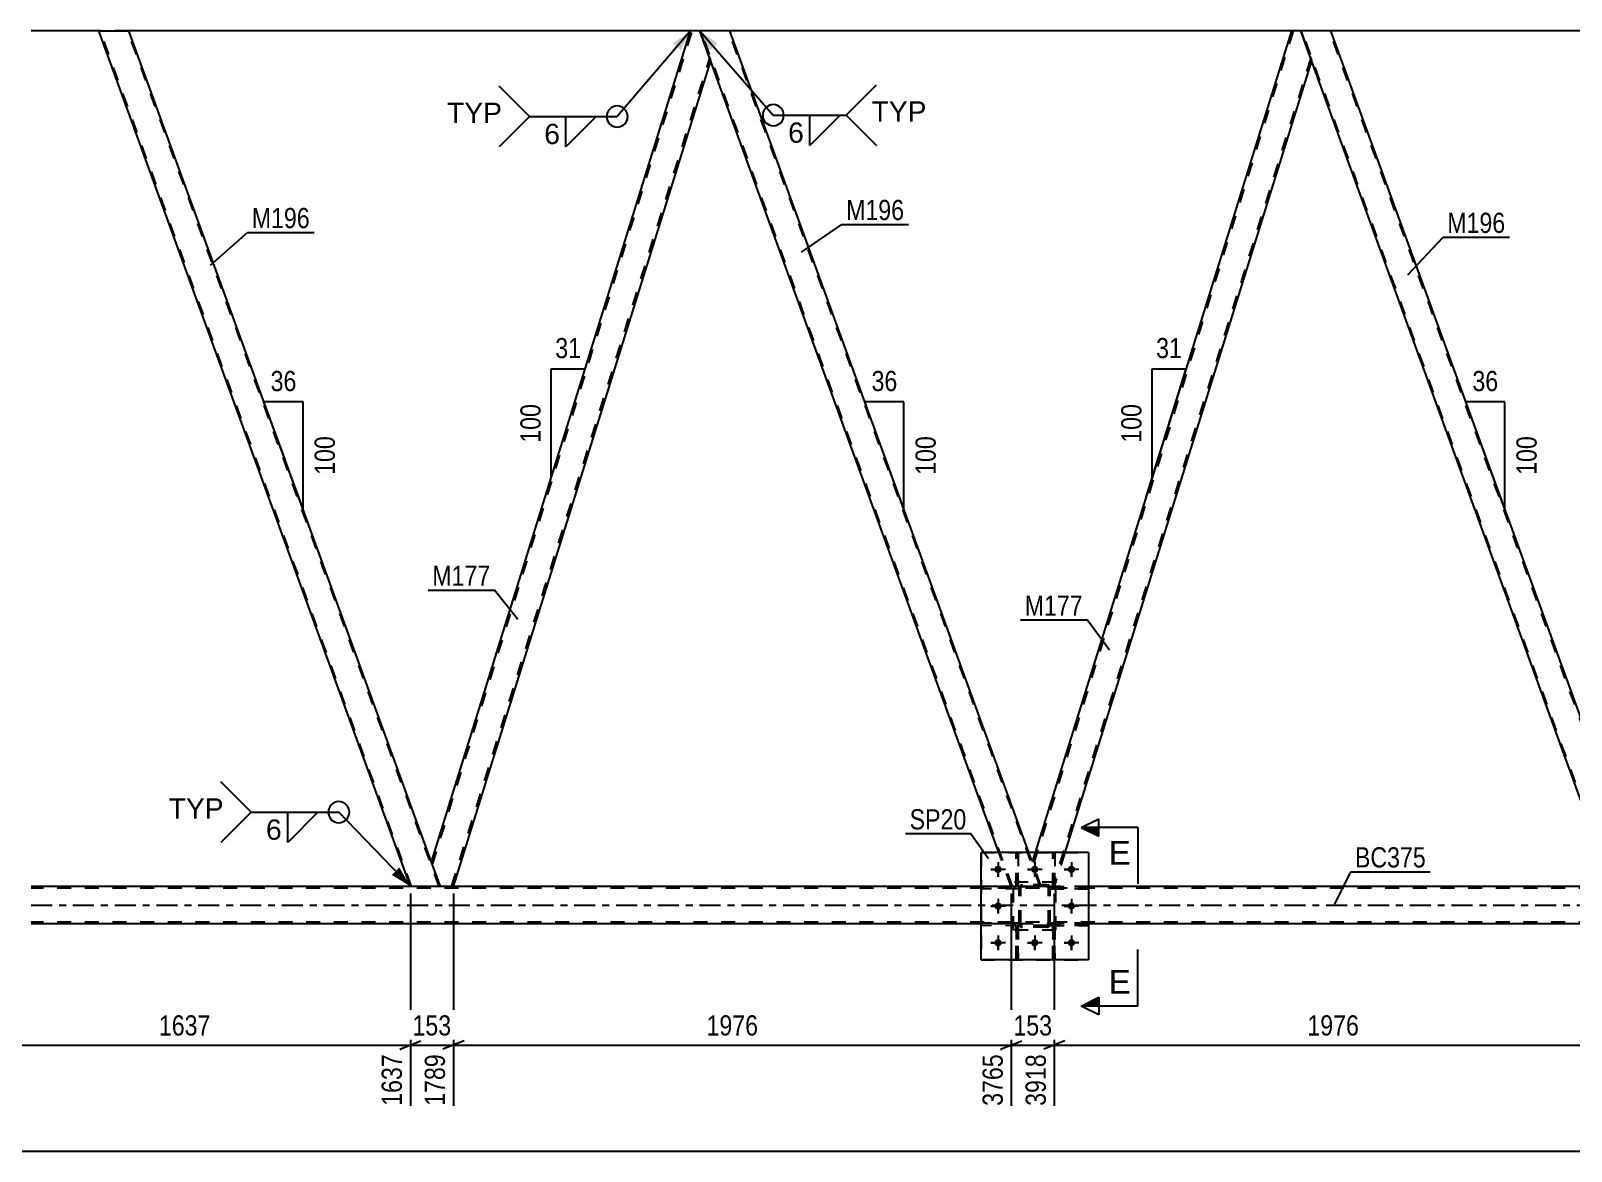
# Model space of a CAD drawing. Header units: millimetres. Extents: x 0 to 841, y 0 to 594.
# Drawn here: x 111.5 to 329.8, y 283.1 to 441.8 of the extents above; entities that cross this region are included whole.
import ezdxf

# ---------------------------------------------------------------- set-up
doc = ezdxf.new("R2010")
doc.units = ezdxf.units.MM
doc.linetypes.add('DXK_LINE_DOT2', pattern=[3.9198, 1.9599, -1.9599])
doc.linetypes.add('DXK_LINE_DOT3', pattern=[5.9187, 2.979, -0.9799, 0.9799, -0.9799])
doc.styles.add('Arial', font='ARIAL.TTF', dxfattribs={"height": 0.2})
doc.styles.add('Arial Narrow', font='ARIALN.TTF', dxfattribs={"height": 0.2})

# ---------------------------------------------------------------- blocks, each defined once
blk = doc.blocks.new('Bolt-318889060-4125 - 3929')
at = {"color": 1, "linetype": 'Continuous'}
for p, q in [((248.58, 324.02), (248.58, 323.32)), ((253.78, 324.02), (253.78, 323.32)), ((258.98, 324.02), (258.98, 323.32)), ((247.54, 322.98), (248.23, 322.98)), ((248.58, 321.94), (248.58, 322.63)), ((249.62, 322.98), (248.93, 322.98)), ((252.74, 322.98), (253.43, 322.98)), ((253.78, 321.94), (253.78, 322.63)), ((254.82, 322.98), (254.13, 322.98)), ((257.94, 322.98), (258.63, 322.98)), ((258.98, 321.94), (258.98, 322.63)), ((260.02, 322.98), (259.33, 322.98)), ((248.58, 318.82), (248.58, 318.12)), ((258.98, 318.82), (258.98, 318.12)), ((247.54, 317.78), (248.23, 317.78)), ((248.58, 316.74), (248.58, 317.43)), ((249.62, 317.78), (248.93, 317.78)), ((257.94, 317.78), (258.63, 317.78)), ((258.98, 316.74), (258.98, 317.43)), ((260.02, 317.78), (259.33, 317.78)), ((247.54, 312.58), (248.23, 312.58)), ((248.58, 313.62), (248.58, 312.92)), ((248.58, 311.54), (248.58, 312.23)), ((249.62, 312.58), (248.93, 312.58)), ((252.74, 312.58), (253.43, 312.58)), ((253.78, 313.62), (253.78, 312.92)), ((253.78, 311.54), (253.78, 312.23)), ((254.82, 312.58), (254.13, 312.58)), ((257.94, 312.58), (258.63, 312.58)), ((258.98, 313.62), (258.98, 312.92)), ((258.98, 311.54), (258.98, 312.23)), ((260.02, 312.58), (259.33, 312.58))]:
    blk.add_line(p, q, dxfattribs=at)
blk = doc.blocks.new('Part-318889060-4006 - 3929')
at = {"color": 7, "linetype": 'DXK_LINE_DOT2'}
for p, q in [((251.45, 315.01), (251.13, 315.01)), ((251.13, 315.01), (251.13, 310.18)), ((251.13, 314.41), (251.45, 314.41)), ((251.45, 310.18), (251.45, 315.01)), ((251.13, 310.18), (251.45, 310.18))]:
    blk.add_line(p, q, dxfattribs=at)
blk = doc.blocks.new('Part-318889060-4403 - 3929')
at = {"color": 2, "linetype": 'Continuous'}
for p, q in [((210.59, 441.78), (206.33, 441.78)), ((252.95, 325.38), (210.59, 441.78)), ((248.7, 325.38), (207.86, 437.58))]:
    blk.add_line(p, q, dxfattribs=at)
at = {"color": 7, "linetype": 'DXK_LINE_DOT2'}
for p, q in [((206.33, 441.78), (207.86, 437.58)), ((250.62, 320.56), (206.5, 441.78)), ((206.5, 441.78), (206.51, 441.78)), ((206.51, 441.78), (206.55, 441.78)), ((254.54, 320.56), (210.42, 441.78)), ((250.45, 320.56), (248.7, 325.38)), ((254.71, 320.56), (252.95, 325.38)), ((254.71, 320.56), (250.45, 320.56))]:
    blk.add_line(p, q, dxfattribs=at)
blk = doc.blocks.new('Part-318889060-4499 - 3929')
at = {"color": 7, "linetype": 'DXK_LINE_DOT2'}
for p, q in [((251.58, 320.54), (246.18, 320.54)), ((246.18, 320.22), (246.18, 320.54)), ((251.58, 320.22), (246.18, 320.22)), ((250.98, 320.22), (250.98, 320.54)), ((251.58, 320.54), (251.58, 320.22))]:
    blk.add_line(p, q, dxfattribs=at)
blk = doc.blocks.new('Part-318889060-4146 - 3929')
at = {"color": 2, "linetype": 'Continuous'}
for p, q in [((295.72, 441.78), (291.46, 441.78)), ((338.6, 323.98), (295.72, 441.78)), ((335.58, 320.56), (292.99, 437.58))]:
    blk.add_line(p, q, dxfattribs=at)
at = {"color": 7, "linetype": 'DXK_LINE_DOT2'}
for p, q in [((291.46, 441.78), (292.99, 437.58)), ((335.76, 320.56), (291.63, 441.78)), ((291.63, 441.78), (291.65, 441.78)), ((291.65, 441.78), (291.68, 441.78)), ((339.67, 320.56), (295.55, 441.78)), ((339.84, 320.56), (338.6, 323.98)), ((339.84, 320.56), (335.58, 320.56))]:
    blk.add_line(p, q, dxfattribs=at)
blk = doc.blocks.new('Part-318889060-4180 - 3929')
at = {"color": 2, "linetype": 'Continuous'}
for p, q in [((165.32, 320.56), (121.2, 441.78)), ((121.2, 441.78), (125.45, 441.78)), ((168.33, 323.98), (125.45, 441.78))]:
    blk.add_line(p, q, dxfattribs=at)
at = {"color": 7, "linetype": 'DXK_LINE_DOT2'}
for p, q in [((165.49, 320.56), (121.37, 441.78)), ((121.37, 441.78), (121.38, 441.78)), ((121.38, 441.78), (121.42, 441.78)), ((169.4, 320.56), (125.28, 441.78)), ((169.57, 320.56), (168.33, 323.98)), ((169.57, 320.56), (165.32, 320.56))]:
    blk.add_line(p, q, dxfattribs=at)
blk = doc.blocks.new('Part-318889060-4186 - 3929')
at = {"color": 7, "linetype": 'DXK_LINE_DOT2'}
for p, q in [((256.78, 321.18), (250.78, 321.18)), ((250.78, 314.38), (250.78, 321.18)), ((256.78, 314.38), (256.78, 321.18)), ((256.78, 314.38), (250.78, 314.38))]:
    blk.add_line(p, q, dxfattribs=at)
blk = doc.blocks.new('Part-318889060-4408 - 3929')
at = {"color": 2, "linetype": 'Continuous'}
for p, q in [((168.31, 324.03), (205.01, 441.78)), ((206.33, 441.78), (205.01, 441.78)), ((207.86, 437.58), (206.33, 441.78)), ((171.42, 320.56), (207.88, 437.53)), ((169.57, 320.56), (168.33, 323.98))]:
    blk.add_line(p, q, dxfattribs=at)
at = {"color": 7, "linetype": 'DXK_LINE_DOT2'}
for p, q in [((168.44, 323.65), (205.26, 441.78)), ((171.17, 320.56), (207.74, 437.9)), ((207.88, 437.53), (207.86, 437.58)), ((207.88, 437.53), (207.86, 437.58)), ((168.33, 323.98), (168.31, 324.03)), ((171.42, 320.56), (169.57, 320.56))]:
    blk.add_line(p, q, dxfattribs=at)
blk = doc.blocks.new('Part-318889060-4358 - 3929')
at = {"color": 7, "linetype": 'DXK_LINE_DOT2'}
for p, q in [((256.65, 315.01), (256.33, 315.01)), ((256.33, 315.01), (256.33, 310.18)), ((256.33, 314.41), (256.65, 314.41)), ((256.65, 310.18), (256.65, 315.01)), ((256.33, 310.18), (256.65, 310.18))]:
    blk.add_line(p, q, dxfattribs=at)
blk = doc.blocks.new('Part-318889060-4368 - 3929')
at = {"color": 7, "linetype": 'DXK_LINE_DOT2'}
for p, q in [((251.13, 310.18), (251.13, 315.01)), ((251.13, 315.01), (251.45, 315.01)), ((251.13, 314.41), (251.45, 314.41)), ((251.45, 315.01), (251.45, 310.18)), ((251.45, 310.18), (251.13, 310.18))]:
    blk.add_line(p, q, dxfattribs=at)
blk = doc.blocks.new('Part-318889060-4280 - 3929')
at = {"color": 2, "linetype": 'Continuous'}
for p, q in [((261.38, 325.38), (246.18, 325.38)), ((246.18, 310.18), (246.18, 325.38)), ((261.38, 325.38), (261.38, 310.18)), ((261.38, 310.18), (246.18, 310.18))]:
    blk.add_line(p, q, dxfattribs=at)
blk = doc.blocks.new('Part-318889060-4472 - 3929')
at = {"color": 2, "linetype": 'Continuous'}
for p, q in [((256.33, 325.38), (256.33, 325.38)), ((256.65, 325.38), (256.33, 325.38)), ((256.65, 325.38), (256.65, 325.38))]:
    blk.add_line(p, q, dxfattribs=at)
at = {"color": 7, "linetype": 'DXK_LINE_DOT2'}
for p, q in [((256.33, 320.53), (256.33, 325.38)), ((256.65, 320.53), (256.65, 325.38)), ((256.33, 321.13), (256.65, 321.13)), ((256.65, 320.53), (256.33, 320.53))]:
    blk.add_line(p, q, dxfattribs=at)
blk = doc.blocks.new('Part-318889060-4306 - 3929')
at = {"color": 7, "linetype": 'DXK_LINE_DOT2'}
for p, q in [((251.58, 320.3), (251.62, 320.48)), ((251.62, 320.48), (251.58, 320.3)), ((251.58, 315.26), (251.58, 320.3)), ((251.82, 320.3), (251.84, 320.39)), ((251.82, 315.26), (251.82, 320.3)), ((251.84, 320.39), (251.89, 320.47)), ((251.88, 320.74), (252.06, 320.78)), ((252.06, 320.78), (251.88, 320.74)), ((251.89, 320.47), (251.97, 320.52)), ((251.97, 320.52), (252.06, 320.54)), ((255.5, 320.78), (252.06, 320.78)), ((252.06, 320.54), (255.5, 320.54)), ((255.5, 320.78), (255.68, 320.74)), ((255.68, 320.74), (255.5, 320.78)), ((255.5, 320.54), (255.59, 320.52)), ((255.59, 320.52), (255.67, 320.47)), ((255.67, 320.47), (255.72, 320.39)), ((255.72, 320.39), (255.74, 320.3)), ((255.74, 315.26), (255.74, 320.3)), ((255.94, 320.48), (255.98, 320.3)), ((255.98, 320.3), (255.94, 320.48)), ((255.98, 315.26), (255.98, 320.3)), ((251.62, 315.07), (251.58, 315.26)), ((251.58, 315.26), (251.62, 315.07)), ((251.84, 315.17), (251.82, 315.26)), ((251.89, 315.09), (251.84, 315.17)), ((252.06, 314.78), (251.88, 314.81)), ((251.88, 314.81), (252.06, 314.78)), ((251.97, 315.04), (251.89, 315.09)), ((252.06, 315.02), (251.97, 315.04)), ((255.5, 315.02), (252.06, 315.02)), ((255.5, 314.78), (252.06, 314.78)), ((255.59, 315.04), (255.5, 315.02)), ((255.68, 314.81), (255.5, 314.78)), ((255.5, 314.78), (255.68, 314.81)), ((255.67, 315.09), (255.59, 315.04)), ((255.72, 315.17), (255.67, 315.09)), ((255.74, 315.26), (255.72, 315.17)), ((255.98, 315.26), (255.94, 315.07)), ((255.94, 315.07), (255.98, 315.26))]:
    blk.add_line(p, q, dxfattribs=at)
at = {"color": 7, "linetype": 'DXK_LINE_DOT3'}
blk.add_line((253.78, 317.78), (253.78, 317.78), dxfattribs=at)
at = {"color": 7, "linetype": 'DXK_LINE_DOT2'}
for centre, start, end in [((252.06, 320.3), 112.5, 157.5), ((252.06, 320.3), 112.5, 157.5), ((255.5, 320.3), 22.5, 67.5), ((255.5, 320.3), 22.5, 67.5), ((252.06, 315.26), 202.5, 247.5), ((252.06, 315.26), 202.5, 247.5), ((255.5, 315.26), 292.5, 337.5), ((255.5, 315.26), 292.5, 337.5)]:
    blk.add_arc(centre, 0.48, start, end, dxfattribs=at)
blk = doc.blocks.new('Part-318889060-4321 - 3929')
at = {"color": 7, "linetype": 'DXK_LINE_DOT2'}
for p, q in [((255.98, 320.22), (255.98, 320.54)), ((255.98, 320.54), (261.38, 320.54)), ((261.38, 320.22), (255.98, 320.22)), ((256.58, 320.22), (256.58, 320.54)), ((261.38, 320.54), (261.38, 320.22))]:
    blk.add_line(p, q, dxfattribs=at)
blk = doc.blocks.new('Part-318889060-4376 - 3929')
at = {"color": 7, "linetype": 'DXK_LINE_DOT2'}
for p, q in [((290.4, 441.78), (253.58, 323.66)), ((292.88, 437.9), (256.3, 320.56)), ((293.01, 437.53), (292.99, 437.58)), ((293.01, 437.53), (292.99, 437.58)), ((253.86, 325.38), (253.44, 324.03)), ((258.05, 325.38), (256.55, 320.56)), ((254.71, 320.56), (253.44, 324.03)), ((256.55, 320.56), (254.71, 320.56))]:
    blk.add_line(p, q, dxfattribs=at)
at = {"color": 2, "linetype": 'Continuous'}
for p, q in [((290.15, 441.78), (253.86, 325.38)), ((291.46, 441.78), (290.15, 441.78)), ((292.99, 437.58), (291.46, 441.78)), ((293.01, 437.53), (258.05, 325.38))]:
    blk.add_line(p, q, dxfattribs=at)
blk = doc.blocks.new('Part-318889060-4327 - 3929')
at = {"color": 7, "linetype": 'DXK_LINE_DOT2'}
for p, q in [((251.58, 320.54), (246.18, 320.54)), ((246.18, 320.54), (246.18, 320.22)), ((251.58, 320.22), (246.18, 320.22)), ((250.98, 320.22), (250.98, 320.54)), ((251.58, 320.22), (251.58, 320.54))]:
    blk.add_line(p, q, dxfattribs=at)
blk = doc.blocks.new('Part-318889060-4328 - 3929')
at = {"color": 7, "linetype": 'DXK_LINE_DOT2'}
for p, q in [((251.58, 315.34), (246.18, 315.34)), ((246.18, 315.34), (246.18, 315.02)), ((251.58, 315.02), (246.18, 315.02)), ((250.98, 315.02), (250.98, 315.34)), ((251.58, 315.02), (251.58, 315.34))]:
    blk.add_line(p, q, dxfattribs=at)
blk = doc.blocks.new('Part-318889060-4460 - 3929')
at = {"color": 7, "linetype": 'DXK_LINE_DOT2'}
for p, q in [((256.33, 310.18), (256.33, 315.01)), ((256.33, 315.01), (256.65, 315.01)), ((256.33, 314.41), (256.65, 314.41)), ((256.65, 315.01), (256.65, 310.18)), ((256.65, 310.18), (256.33, 310.18))]:
    blk.add_line(p, q, dxfattribs=at)
blk = doc.blocks.new('Part-318889060-4448 - 3929')
at = {"color": 7, "linetype": 'DXK_LINE_DOT2'}
for p, q in [((261.38, 315.34), (255.98, 315.34)), ((255.98, 315.34), (255.98, 315.02)), ((255.98, 315.02), (261.38, 315.02)), ((256.58, 315.02), (256.58, 315.34)), ((261.38, 315.02), (261.38, 315.34))]:
    blk.add_line(p, q, dxfattribs=at)
blk = doc.blocks.new('Part-318889060-4338 - 3929')
at = {"color": 7, "linetype": 'DXK_LINE_DOT2'}
for p, q in [((256.33, 320.53), (256.33, 325.38)), ((256.33, 325.38), (256.65, 325.38)), ((256.65, 325.38), (256.65, 320.53)), ((256.33, 321.13), (256.65, 321.13)), ((256.65, 320.53), (256.33, 320.53))]:
    blk.add_line(p, q, dxfattribs=at)
blk = doc.blocks.new('Part-318889060-4369 - 3929')
at = {"color": 7, "linetype": 'DXK_LINE_DOT2'}
for p, q in [((246.18, 325.38), (261.38, 325.38)), ((246.18, 325.38), (246.18, 310.18)), ((261.38, 325.38), (261.38, 310.18)), ((246.18, 310.18), (261.38, 310.18))]:
    blk.add_line(p, q, dxfattribs=at)
blk = doc.blocks.new('Part-318889060-4370 - 3929')
at = {"color": 7, "linetype": 'DXK_LINE_DOT2'}
for p, q in [((251.58, 320.3), (251.62, 320.48)), ((251.62, 320.48), (251.58, 320.3)), ((251.58, 315.26), (251.58, 320.3)), ((251.82, 320.3), (251.84, 320.39)), ((251.82, 315.26), (251.82, 320.3)), ((251.84, 320.39), (251.89, 320.47)), ((251.88, 320.74), (252.06, 320.78)), ((252.06, 320.78), (251.88, 320.74)), ((251.89, 320.47), (251.97, 320.52)), ((251.97, 320.52), (252.06, 320.54)), ((255.5, 320.78), (252.06, 320.78)), ((252.06, 320.54), (255.5, 320.54)), ((255.5, 320.78), (255.68, 320.74)), ((255.68, 320.74), (255.5, 320.78)), ((255.5, 320.54), (255.59, 320.52)), ((255.59, 320.52), (255.67, 320.47)), ((255.67, 320.47), (255.72, 320.39)), ((255.72, 320.39), (255.74, 320.3)), ((255.74, 315.26), (255.74, 320.3)), ((255.94, 320.48), (255.98, 320.3)), ((255.98, 320.3), (255.94, 320.48)), ((255.98, 315.26), (255.98, 320.3)), ((251.62, 315.07), (251.58, 315.26)), ((251.58, 315.26), (251.62, 315.07)), ((251.84, 315.17), (251.82, 315.26)), ((251.89, 315.09), (251.84, 315.17)), ((252.06, 314.78), (251.88, 314.81)), ((251.88, 314.81), (252.06, 314.78)), ((251.97, 315.04), (251.89, 315.09)), ((252.06, 315.02), (251.97, 315.04)), ((255.5, 315.02), (252.06, 315.02)), ((255.5, 314.78), (252.06, 314.78)), ((255.59, 315.04), (255.5, 315.02)), ((255.68, 314.81), (255.5, 314.78)), ((255.5, 314.78), (255.68, 314.81)), ((255.67, 315.09), (255.59, 315.04)), ((255.72, 315.17), (255.67, 315.09)), ((255.74, 315.26), (255.72, 315.17)), ((255.98, 315.26), (255.94, 315.07)), ((255.94, 315.07), (255.98, 315.26))]:
    blk.add_line(p, q, dxfattribs=at)
at = {"color": 7, "linetype": 'DXK_LINE_DOT3'}
blk.add_line((253.78, 317.78), (253.78, 317.78), dxfattribs=at)
at = {"color": 7, "linetype": 'DXK_LINE_DOT2'}
for centre, start, end in [((252.06, 320.3), 112.5, 157.5), ((252.06, 320.3), 112.5, 157.5), ((255.5, 320.3), 22.5, 67.5), ((255.5, 320.3), 22.5, 67.5), ((252.06, 315.26), 202.5, 247.5), ((252.06, 315.26), 202.5, 247.5), ((255.5, 315.26), 292.5, 337.5), ((255.5, 315.26), 292.5, 337.5)]:
    blk.add_arc(centre, 0.48, start, end, dxfattribs=at)
blk = doc.blocks.new('Part-318889060-4371 - 3929')
at = {"color": 7, "linetype": 'DXK_LINE_DOT2'}
for p, q in [((256.78, 321.18), (250.78, 321.18)), ((250.78, 314.38), (250.78, 321.18)), ((256.78, 314.38), (256.78, 321.18)), ((256.78, 314.38), (250.78, 314.38))]:
    blk.add_line(p, q, dxfattribs=at)
blk = doc.blocks.new('Part-318889060-4421 - 3929')
at = {"color": 2, "linetype": 'Continuous'}
for p, q in [((246.18, 320.56), (111.6, 320.56)), ((501.39, 320.56), (261.38, 320.56)), ((246.18, 315.28), (111.6, 315.28)), ((501.39, 315.28), (261.38, 315.28))]:
    blk.add_line(p, q, dxfattribs=at)
at = {"color": 7, "linetype": 'DXK_LINE_DOT2'}
for p, q in [((787.54, 320.32), (111.6, 320.32)), ((261.38, 320.56), (246.18, 320.56)), ((787.54, 315.52), (111.6, 315.52)), ((261.38, 315.28), (246.18, 315.28))]:
    blk.add_line(p, q, dxfattribs=at)
at = {"color": 7, "linetype": 'DXK_LINE_DOT3'}
blk.add_line((111.6, 317.92), (787.54, 317.92), dxfattribs=at)
blk = doc.blocks.new('Part-318889060-4445 - 3929')
at = {"color": 7, "linetype": 'DXK_LINE_DOT2'}
for p, q in [((261.38, 320.54), (255.98, 320.54)), ((255.98, 320.54), (255.98, 320.22)), ((255.98, 320.22), (261.38, 320.22)), ((256.58, 320.22), (256.58, 320.54)), ((261.38, 320.22), (261.38, 320.54))]:
    blk.add_line(p, q, dxfattribs=at)
blk = doc.blocks.new('Part-318889060-4451 - 3929')
at = {"color": 7, "linetype": 'DXK_LINE_DOT2'}
for p, q in [((251.13, 320.53), (251.13, 325.38)), ((251.13, 325.38), (251.45, 325.38)), ((251.45, 325.38), (251.45, 320.53)), ((251.13, 321.13), (251.45, 321.13)), ((251.45, 320.53), (251.13, 320.53))]:
    blk.add_line(p, q, dxfattribs=at)
blk = doc.blocks.new('Part-318889060-4463 - 3929')
at = {"color": 2, "linetype": 'Continuous'}
for p, q in [((251.13, 325.38), (251.13, 325.38)), ((251.45, 325.38), (251.13, 325.38)), ((251.45, 325.38), (251.45, 325.38))]:
    blk.add_line(p, q, dxfattribs=at)
at = {"color": 7, "linetype": 'DXK_LINE_DOT2'}
for p, q in [((251.13, 320.53), (251.13, 325.38)), ((251.45, 320.53), (251.45, 325.38)), ((251.13, 321.13), (251.45, 321.13)), ((251.45, 320.53), (251.13, 320.53))]:
    blk.add_line(p, q, dxfattribs=at)
blk = doc.blocks.new('Part-318889060-4496 - 3929')
at = {"color": 7, "linetype": 'DXK_LINE_DOT2'}
for p, q in [((255.98, 315.02), (255.98, 315.34)), ((255.98, 315.34), (261.38, 315.34)), ((261.38, 315.02), (255.98, 315.02)), ((256.58, 315.02), (256.58, 315.34)), ((261.38, 315.34), (261.38, 315.02))]:
    blk.add_line(p, q, dxfattribs=at)
blk = doc.blocks.new('Part-318889060-4502 - 3929')
at = {"color": 7, "linetype": 'DXK_LINE_DOT2'}
for p, q in [((251.58, 315.34), (246.18, 315.34)), ((246.18, 315.02), (246.18, 315.34)), ((251.58, 315.02), (246.18, 315.02)), ((250.98, 315.02), (250.98, 315.34)), ((251.58, 315.34), (251.58, 315.02))]:
    blk.add_line(p, q, dxfattribs=at)
blk = doc.blocks.new('Part-318889060-4518 - 3929')
at = {"color": 2, "linetype": 'Continuous'}
for p, q in [((121.2, 441.78), (111.6, 441.78)), ((205.01, 441.78), (125.45, 441.78)), ((290.15, 441.78), (210.59, 441.78)), ((375.28, 441.78), (295.72, 441.78))]:
    blk.add_line(p, q, dxfattribs=at)
at = {"color": 7, "linetype": 'DXK_LINE_DOT2'}
for p, q in [((125.45, 441.78), (121.2, 441.78)), ((551.12, 441.78), (205.01, 441.78)), ((210.59, 441.78), (205.01, 441.78)), ((295.72, 441.78), (290.15, 441.78))]:
    blk.add_line(p, q, dxfattribs=at)
blk = doc.blocks.new('Bolt-318889060-4519 - 3929')
at = {"linetype": 'Continuous'}
for points in [[(249.1, 322.98, -1), (248.06, 322.98, -1)], [(254.3, 322.98, -1), (253.26, 322.98, -1)], [(259.5, 322.98, -1), (258.46, 322.98, -1)], [(249.1, 317.78, -1), (248.06, 317.78, -1)], [(259.5, 317.78, -1), (258.46, 317.78, -1)], [(249.1, 312.58, -1), (248.06, 312.58, -1)], [(254.3, 312.58, -1), (253.26, 312.58, -1)], [(259.5, 312.58, -1), (258.46, 312.58, -1)]]:
    blk.add_hatch(color=1, dxfattribs=at).paths.add_polyline_path(points)
at = {"color": 1, "linetype": 'Continuous'}
for p, q in [((248.58, 324.02), (248.58, 321.94)), ((253.78, 324.02), (253.78, 321.94)), ((258.98, 324.02), (258.98, 321.94)), ((249.62, 322.98), (247.54, 322.98)), ((254.82, 322.98), (252.74, 322.98)), ((260.02, 322.98), (257.94, 322.98)), ((248.58, 318.82), (248.58, 316.74)), ((258.98, 318.82), (258.98, 316.74)), ((249.62, 317.78), (247.54, 317.78)), ((260.02, 317.78), (257.94, 317.78)), ((249.62, 312.58), (247.54, 312.58)), ((248.58, 313.62), (248.58, 311.54)), ((254.82, 312.58), (252.74, 312.58)), ((253.78, 313.62), (253.78, 311.54)), ((260.02, 312.58), (257.94, 312.58)), ((258.98, 313.62), (258.98, 311.54))]:
    blk.add_line(p, q, dxfattribs=at)
blk = doc.blocks.new('StraightDimension-318889060-15082 - 3929')
at = {"color": 7, "linetype": 'Continuous'}
for p, q in [((256.55, 319.56), (256.55, 289.48)), ((335.58, 319.56), (335.58, 289.48)), ((258.05, 298.69), (255.05, 297.49)), ((256.55, 298.09), (335.58, 298.09)), ((334.08, 297.49), (337.08, 298.69))]:
    blk.add_line(p, q, dxfattribs=at)
at = {"color": 0}
blk.add_wipeout([(300.32, 298.84), (300.32, 303.04), (291.81, 303.04), (291.81, 298.84)], dxfattribs=at)
at = {"color": 0, "linetype": 'Continuous'}
blk.add_wipeout([(334.98, 297.39), (330.78, 297.39), (330.78, 288.88), (334.98, 288.88)], dxfattribs=at)
at = {"color": 3, "style": 'Arial Narrow'}
blk.add_text('1976', height=2.863, dxfattribs=at).set_placement((292.41, 299.44))
at = {"color": 3, "linetype": 'Continuous', "style": 'Arial Narrow'}
blk.add_text('5893', height=2.863, rotation=90.0002, dxfattribs=at).set_placement((334.38, 289.48))
blk = doc.blocks.new('AngleDimension-318889060-15559 - 3929')
at = {"color": 7, "linetype": 'Continuous'}
for p, q in [((317.88, 380.9), (314.85, 389.23)), ((320.39, 389.23), (314.85, 389.23)), ((320.39, 374), (314.85, 389.23)), ((320.39, 374), (320.39, 389.23))]:
    blk.add_line(p, q, dxfattribs=at)
at = {"color": 0}
for points in [[(320.05, 390.13), (320.05, 394.33), (315.19, 394.33), (315.19, 390.13)], [(325.49, 384.96), (321.29, 384.96), (321.29, 378.27), (325.49, 378.27)]]:
    blk.add_wipeout(points, dxfattribs=at)
at = {"color": 3, "style": 'Arial Narrow'}
blk.add_text('36', height=2.863, dxfattribs=at).set_placement((315.79, 390.73))
blk.add_text('100', height=2.863, rotation=90.0002, dxfattribs=at).set_placement((324.89, 378.87))
blk = doc.blocks.new('StraightDimension-318889060-15086 - 3929')
at = {"color": 7, "linetype": 'Continuous'}
for p, q in [((165.32, 319.56), (165.32, 289.48)), ((101.38, 314.28), (101.38, 294.96)), ((102.88, 298.69), (99.88, 297.49)), ((101.38, 298.09), (165.32, 298.09)), ((163.82, 297.49), (166.82, 298.69))]:
    blk.add_line(p, q, dxfattribs=at)
at = {"color": 0}
blk.add_wipeout([(137.6, 298.84), (137.6, 303.04), (129.09, 303.04), (129.09, 298.84)], dxfattribs=at)
at = {"color": 0, "linetype": 'Continuous'}
for points in [[(100.78, 297.39), (96.58, 297.39), (96.58, 294.36), (100.78, 294.36)], [(164.72, 297.39), (160.52, 297.39), (160.52, 288.88), (164.72, 288.88)]]:
    blk.add_wipeout(points, dxfattribs=at)
at = {"color": 3, "style": 'Arial Narrow'}
blk.add_text('1637', height=2.863, dxfattribs=at).set_placement((129.69, 299.44))
at = {"color": 3, "linetype": 'Continuous', "style": 'Arial Narrow'}
for s, height, p in [('0', 2.86, (100.18, 294.96)), ('1637', 2.863, (164.12, 289.48))]:
    blk.add_text(s, height=height, rotation=90.0002, dxfattribs=at).set_placement(p)
blk = doc.blocks.new('AngleDimension-318889060-15531 - 3929')
at = {"color": 7, "linetype": 'Continuous'}
for p, q in [((232.74, 380.9), (229.71, 389.23)), ((235.25, 389.23), (229.71, 389.23)), ((235.25, 374), (229.71, 389.23)), ((235.25, 374), (235.25, 389.23))]:
    blk.add_line(p, q, dxfattribs=at)
at = {"color": 0}
for points in [[(234.91, 390.13), (234.91, 394.33), (230.06, 394.33), (230.06, 390.13)], [(240.35, 384.96), (236.15, 384.96), (236.15, 378.27), (240.35, 378.27)]]:
    blk.add_wipeout(points, dxfattribs=at)
at = {"color": 3, "style": 'Arial Narrow'}
blk.add_text('36', height=2.863, dxfattribs=at).set_placement((230.66, 390.73))
blk.add_text('100', height=2.863, rotation=90.0002, dxfattribs=at).set_placement((239.75, 378.87))
blk = doc.blocks.new('AngleDimension-318889060-15516 - 3929')
at = {"color": 7, "linetype": 'Continuous'}
for p, q in [((185.27, 393.9), (190.09, 393.9)), ((185.27, 378.43), (190.09, 393.9)), ((185.27, 378.43), (185.27, 393.9)), ((184.42, 375.7), (185.27, 378.43))]:
    blk.add_line(p, q, dxfattribs=at)
at = {"color": 0}
for points in [[(190.11, 394.8), (190.11, 399), (185.25, 399), (185.25, 394.8)], [(184.37, 389.51), (180.17, 389.51), (180.17, 382.82), (184.37, 382.82)]]:
    blk.add_wipeout(points, dxfattribs=at)
at = {"color": 3, "style": 'Arial Narrow'}
blk.add_text('31', height=2.863, dxfattribs=at).set_placement((185.85, 395.4))
blk.add_text('100', height=2.863, rotation=90.0002, dxfattribs=at).set_placement((183.77, 383.42))
blk = doc.blocks.new('StraightDimension-318889060-5009 - 3929')
at = {"color": 7, "linetype": 'Continuous'}
blk.add_line((59.86, 283.05), (798.4, 283.05), dxfattribs=at)
blk = doc.blocks.new('StraightDimension-318889060-15084 - 3929')
at = {"color": 7, "linetype": 'Continuous'}
for p, q in [((171.42, 319.56), (171.42, 289.48)), ((250.45, 319.56), (250.45, 289.48)), ((172.92, 298.69), (169.92, 297.49)), ((171.42, 298.09), (250.45, 298.09)), ((248.95, 297.49), (251.95, 298.69))]:
    blk.add_line(p, q, dxfattribs=at)
at = {"color": 0}
blk.add_wipeout([(215.19, 298.84), (215.19, 303.04), (206.68, 303.04), (206.68, 298.84)], dxfattribs=at)
at = {"color": 0, "linetype": 'Continuous'}
blk.add_wipeout([(249.85, 297.39), (245.65, 297.39), (245.65, 288.88), (249.85, 288.88)], dxfattribs=at)
at = {"color": 3, "style": 'Arial Narrow'}
blk.add_text('1976', height=2.863, dxfattribs=at).set_placement((207.28, 299.44))
at = {"color": 3, "linetype": 'Continuous', "style": 'Arial Narrow'}
blk.add_text('3765', height=2.863, rotation=90.0002, dxfattribs=at).set_placement((249.25, 289.48))
blk = doc.blocks.new('StraightDimension-318889060-15083 - 3929')
at = {"color": 7, "linetype": 'Continuous'}
for p, q in [((250.45, 319.56), (250.45, 289.48)), ((256.55, 319.56), (256.55, 289.48)), ((248.95, 297.49), (251.95, 298.69)), ((250.45, 298.09), (256.55, 298.09)), ((258.05, 298.69), (255.05, 297.49))]:
    blk.add_line(p, q, dxfattribs=at)
at = {"color": 0}
blk.add_wipeout([(256.84, 298.84), (256.84, 303.04), (250.16, 303.04), (250.16, 298.84)], dxfattribs=at)
at = {"color": 0, "linetype": 'Continuous'}
blk.add_wipeout([(255.95, 297.39), (251.75, 297.39), (251.75, 288.88), (255.95, 288.88)], dxfattribs=at)
at = {"color": 3, "style": 'Arial Narrow'}
blk.add_text('153', height=2.863, dxfattribs=at).set_placement((250.76, 299.44))
at = {"color": 3, "linetype": 'Continuous', "style": 'Arial Narrow'}
blk.add_text('3918', height=2.863, rotation=90.0002, dxfattribs=at).set_placement((255.35, 289.48))
blk = doc.blocks.new('StraightDimension-318889060-15085 - 3929')
at = {"color": 7, "linetype": 'Continuous'}
for p, q in [((165.32, 319.56), (165.32, 289.48)), ((171.42, 319.56), (171.42, 289.48)), ((163.82, 297.49), (166.82, 298.69)), ((165.32, 298.09), (171.42, 298.09)), ((172.92, 298.69), (169.92, 297.49))]:
    blk.add_line(p, q, dxfattribs=at)
at = {"color": 0}
blk.add_wipeout([(171.71, 298.84), (171.71, 303.04), (165.02, 303.04), (165.02, 298.84)], dxfattribs=at)
at = {"color": 0, "linetype": 'Continuous'}
blk.add_wipeout([(170.82, 297.39), (166.62, 297.39), (166.62, 288.88), (170.82, 288.88)], dxfattribs=at)
at = {"color": 3, "style": 'Arial Narrow'}
blk.add_text('153', height=2.863, dxfattribs=at).set_placement((165.62, 299.44))
at = {"color": 3, "linetype": 'Continuous', "style": 'Arial Narrow'}
blk.add_text('1789', height=2.863, rotation=90.0002, dxfattribs=at).set_placement((170.22, 289.48))
blk = doc.blocks.new('AngleDimension-318889060-15502 - 3929')
at = {"color": 7, "linetype": 'Continuous'}
for p, q in [((147.61, 380.9), (144.58, 389.23)), ((150.12, 389.23), (144.58, 389.23)), ((150.12, 374), (144.58, 389.23)), ((150.12, 374), (150.12, 389.23))]:
    blk.add_line(p, q, dxfattribs=at)
at = {"color": 0}
for points in [[(149.78, 390.13), (149.78, 394.33), (144.92, 394.33), (144.92, 390.13)], [(155.22, 384.96), (151.02, 384.96), (151.02, 378.27), (155.22, 378.27)]]:
    blk.add_wipeout(points, dxfattribs=at)
at = {"color": 3, "style": 'Arial Narrow'}
blk.add_text('36', height=2.863, dxfattribs=at).set_placement((145.52, 390.73))
blk.add_text('100', height=2.863, rotation=90.0002, dxfattribs=at).set_placement((154.62, 378.87))
blk = doc.blocks.new('AngleDimension-318889060-15529 - 3929')
at = {"color": 7, "linetype": 'Continuous'}
for p, q in [((270.4, 393.9), (275.22, 393.9)), ((270.4, 378.43), (275.22, 393.9)), ((270.4, 378.43), (270.4, 393.9)), ((269.55, 375.7), (270.4, 378.43))]:
    blk.add_line(p, q, dxfattribs=at)
at = {"color": 0}
for points in [[(275.24, 394.8), (275.24, 399), (270.38, 399), (270.38, 394.8)], [(269.5, 389.51), (265.3, 389.51), (265.3, 382.82), (269.5, 382.82)]]:
    blk.add_wipeout(points, dxfattribs=at)
at = {"color": 3, "style": 'Arial Narrow'}
blk.add_text('31', height=2.863, dxfattribs=at).set_placement((270.98, 395.4))
blk.add_text('100', height=2.863, rotation=90.0002, dxfattribs=at).set_placement((268.9, 383.42))
blk = doc.blocks.new('Mark-318889060-4142 - 3929')
at = {"color": 0}
blk.add_wipeout([(320.45, 413.14), (320.45, 416.14), (312.23, 416.14), (312.23, 413.14)], dxfattribs=at)
blk.add_wipeout([(320.45, 413.14), (320.45, 416.14), (312.23, 416.14), (312.23, 413.14)], dxfattribs=at)
at = {"color": 30, "linetype": 'Continuous'}
for p, q in [((306.64, 407.21), (311.63, 412.54)), ((311.63, 412.54), (321.05, 412.54))]:
    blk.add_line(p, q, dxfattribs=at)
at = {"color": 3, "style": 'Arial Narrow'}
blk.add_text('M196', height=2.863, dxfattribs=at).set_placement((312.23, 413.14))
blk = doc.blocks.new('Mark-318889060-4176 - 3929')
at = {"color": 0}
blk.add_wipeout([(151.08, 413.82), (151.08, 416.82), (142.85, 416.82), (142.85, 413.82)], dxfattribs=at)
blk.add_wipeout([(151.08, 413.82), (151.08, 416.82), (142.85, 416.82), (142.85, 413.82)], dxfattribs=at)
at = {"color": 30, "linetype": 'Continuous'}
for p, q in [((137, 408.58), (142.25, 413.22)), ((142.25, 413.22), (151.68, 413.22))]:
    blk.add_line(p, q, dxfattribs=at)
at = {"color": 3, "style": 'Arial Narrow'}
blk.add_text('M196', height=2.863, dxfattribs=at).set_placement((142.85, 413.82))
blk = doc.blocks.new('Mark-318889060-4372 - 3929')
at = {"color": 0}
blk.add_wipeout([(260.59, 358.91), (260.59, 361.91), (252.36, 361.91), (252.36, 358.91)], dxfattribs=at)
blk.add_wipeout([(260.59, 358.91), (260.59, 361.91), (252.36, 361.91), (252.36, 358.91)], dxfattribs=at)
at = {"color": 30, "linetype": 'Continuous'}
for p in [(251.76, 358.31), (264.39, 354.02)]:
    blk.add_line(p, (261.19, 358.31), dxfattribs=at)
at = {"color": 3, "style": 'Arial Narrow'}
blk.add_text('M177', height=2.863, dxfattribs=at).set_placement((252.36, 358.91))
blk = doc.blocks.new('Mark-318889060-4404 - 3929')
at = {"color": 0}
blk.add_wipeout([(176.66, 363.15), (176.66, 366.15), (168.43, 366.15), (168.43, 363.15)], dxfattribs=at)
blk.add_wipeout([(176.66, 363.15), (176.66, 366.15), (168.43, 366.15), (168.43, 363.15)], dxfattribs=at)
at = {"color": 30, "linetype": 'Continuous'}
for p in [(167.83, 362.55), (180.55, 358.36)]:
    blk.add_line(p, (177.26, 362.55), dxfattribs=at)
at = {"color": 3, "style": 'Arial Narrow'}
blk.add_text('M177', height=2.863, dxfattribs=at).set_placement((168.43, 363.15))
blk = doc.blocks.new('Mark-318889060-4276 - 3929')
at = {"color": 0}
blk.add_wipeout([(244.1, 328.64), (244.1, 331.64), (236.06, 331.64), (236.06, 328.64)], dxfattribs=at)
blk.add_wipeout([(244.1, 328.64), (244.1, 331.64), (236.06, 331.64), (236.06, 328.64)], dxfattribs=at)
at = {"color": 30, "linetype": 'Continuous'}
for p in [(235.46, 328.04), (247.23, 324.45)]:
    blk.add_line(p, (244.7, 328.04), dxfattribs=at)
at = {"color": 3, "style": 'Arial Narrow'}
blk.add_text('SP20', height=2.863, dxfattribs=at).set_placement((236.06, 328.64))
blk = doc.blocks.new('Mark-318889060-4399 - 3929')
at = {"color": 0}
blk.add_wipeout([(235.28, 414.96), (235.28, 417.96), (227.06, 417.96), (227.06, 414.96)], dxfattribs=at)
blk.add_wipeout([(235.28, 414.96), (235.28, 417.96), (227.06, 417.96), (227.06, 414.96)], dxfattribs=at)
at = {"color": 30, "linetype": 'Continuous'}
for p, q in [((220.76, 410.43), (226.46, 414.36)), ((226.46, 414.36), (235.88, 414.36))]:
    blk.add_line(p, q, dxfattribs=at)
at = {"color": 3, "style": 'Arial Narrow'}
blk.add_text('M196', height=2.863, dxfattribs=at).set_placement((227.06, 414.96))
blk = doc.blocks.new('Mark-318889060-4417 - 3929')
at = {"color": 0}
blk.add_wipeout([(309.2, 323.25), (309.2, 326.25), (299.15, 326.25), (299.15, 323.25)], dxfattribs=at)
blk.add_wipeout([(309.2, 323.25), (309.2, 326.25), (299.15, 326.25), (299.15, 323.25)], dxfattribs=at)
at = {"color": 30, "linetype": 'Continuous'}
for p, q in [((296.31, 318.07), (298.55, 322.65)), ((298.55, 322.65), (309.8, 322.65))]:
    blk.add_line(p, q, dxfattribs=at)
at = {"color": 3, "style": 'Arial Narrow'}
blk.add_text('BC375', height=2.863, dxfattribs=at).set_placement((299.15, 323.25))
blk = doc.blocks.new('WeldMark-318889060-5864 - 3929')
at = {"linetype": 'Continuous'}
blk.add_hatch(color=30, dxfattribs=at).paths.add_polyline_path([(163.77, 323.24), (165.32, 320.56), (162.69, 322.2)])
at = {"color": 3, "linetype": 'Continuous'}
for q in [(138.47, 335.36), (138.47, 326.79)]:
    blk.add_line((142.76, 331.08), q, dxfattribs=at)
at = {"color": 30, "linetype": 'Continuous'}
blk.add_line((165.32, 320.56), (155.18, 331.08), dxfattribs=at)
at = {"color": 3, "linetype": 'Continuous'}
for start, end in [(90, 270), (270, 90)]:
    blk.add_arc((155.18, 331.08), 1.5, start, end, dxfattribs=at)
at = {"color": 0}
blk.add_wipeout([(147.28, 326.98), (147.28, 330.38), (144.66, 330.38), (144.66, 326.98)], dxfattribs=at)
at = {"color": 30, "linetype": 'Continuous'}
blk.add_line((142.76, 331.08), (155.18, 331.08), dxfattribs=at)
at = {"color": 3, "linetype": 'Continuous'}
for p, q in [((147.94, 331.08), (152.23, 331.08)), ((152.23, 331.08), (147.94, 326.79)), ((147.94, 326.79), (147.94, 331.08))]:
    blk.add_line(p, q, dxfattribs=at)
at = {"color": 3, "style": 'Arial'}
blk.add_text('6', height=2.87, dxfattribs=at).set_placement((144.86, 327.18))
at = {"color": 0, "linetype": 'Continuous'}
blk.add_wipeout([(138.86, 330.18), (138.86, 333.18), (131.08, 333.18), (131.08, 330.18)], dxfattribs=at)
blk.add_wipeout([(138.86, 330.18), (138.86, 333.18), (131.08, 333.18), (131.08, 330.18)], dxfattribs=at)
at = {"color": 3, "linetype": 'Continuous', "style": 'Arial'}
blk.add_text('TYP', height=2.865, dxfattribs=at).set_placement((131.08, 330.18))
blk = doc.blocks.new('SectionMark-318889060-5793 - 3929')
at = {"linetype": 'Continuous'}
for points in [[(262.88, 328.91), (262.88, 327.66), (260.38, 328.91)], [(262.88, 304.87), (262.88, 303.62), (260.38, 303.62)]]:
    blk.add_hatch(color=6, dxfattribs=at).paths.add_polyline_path(points)
at = {"color": 6, "linetype": 'Continuous'}
for p, q in [((260.38, 328.91), (262.88, 330.16)), ((262.88, 327.66), (262.88, 330.16)), ((268.38, 328.91), (260.38, 328.91)), ((260.38, 328.91), (262.88, 327.66)), ((260.38, 303.62), (262.88, 304.87)), ((268.38, 303.62), (260.38, 303.62)), ((262.88, 302.37), (260.38, 303.62)), ((262.88, 304.87), (262.88, 302.37))]:
    blk.add_line(p, q, dxfattribs=at)
at = {"color": 0, "linetype": 'Continuous'}
for points in [[(267.38, 323.66), (267.38, 327.16), (264.27, 327.16), (264.27, 323.66)], [(267.38, 305.37), (267.38, 308.87), (264.27, 308.87), (264.27, 305.37)]]:
    blk.add_wipeout(points, dxfattribs=at)
at = {"color": 6, "linetype": 'Continuous'}
for p, q in [((268.38, 328.91), (268.38, 320.91)), ((268.38, 303.62), (268.38, 311.62))]:
    blk.add_line(p, q, dxfattribs=at)
at = {"color": 3, "linetype": 'Continuous', "style": 'Arial'}
for p in [(264.27, 323.66), (264.27, 305.37)]:
    blk.add_text('E', height=3.34, dxfattribs=at).set_placement(p)
blk = doc.blocks.new('WeldMark-318889060-5835 - 3929')
at = {"linetype": 'Continuous'}
blk.add_hatch(color=30, dxfattribs=at).paths.add_polyline_path([(207.73, 439.02), (206.33, 441.78), (208.87, 440.01)])
at = {"color": 30, "linetype": 'Continuous'}
blk.add_line((206.33, 441.78), (216.74, 429.82), dxfattribs=at)
at = {"color": 3, "linetype": 'Continuous'}
for q in [(231.35, 434.1), (231.35, 425.53)]:
    blk.add_line((227.06, 429.82), q, dxfattribs=at)
blk.add_arc((216.74, 429.82), 1.5, 90, 270, dxfattribs=at)
at = {"color": 0}
blk.add_wipeout([(221.26, 425.72), (221.26, 429.12), (218.64, 429.12), (218.64, 425.72)], dxfattribs=at)
at = {"color": 30, "linetype": 'Continuous'}
blk.add_line((216.74, 429.82), (227.06, 429.82), dxfattribs=at)
at = {"color": 3, "linetype": 'Continuous'}
for p, q in [((221.92, 429.82), (226.2, 429.82)), ((226.2, 429.82), (221.92, 425.53)), ((221.92, 425.53), (221.92, 429.82))]:
    blk.add_line(p, q, dxfattribs=at)
blk.add_arc((216.74, 429.82), 1.5, 270, 90, dxfattribs=at)
at = {"color": 3, "style": 'Arial'}
blk.add_text('6', height=2.87, dxfattribs=at).set_placement((218.84, 425.92))
at = {"color": 0, "linetype": 'Continuous'}
blk.add_wipeout([(238.44, 428.92), (238.44, 431.92), (230.66, 431.92), (230.66, 428.92)], dxfattribs=at)
blk.add_wipeout([(238.44, 428.92), (238.44, 431.92), (230.66, 431.92), (230.66, 428.92)], dxfattribs=at)
at = {"color": 3, "linetype": 'Continuous', "style": 'Arial'}
blk.add_text('TYP', height=2.865, dxfattribs=at).set_placement((230.66, 428.92))
blk = doc.blocks.new('WeldMark-318889060-5850 - 3929')
at = {"linetype": 'Continuous'}
blk.add_hatch(color=30, dxfattribs=at).paths.add_polyline_path([(202.49, 439.99), (205.01, 441.78), (203.63, 439.01)])
at = {"color": 30, "linetype": 'Continuous'}
blk.add_line((205.01, 441.78), (194.62, 429.63), dxfattribs=at)
at = {"color": 3, "linetype": 'Continuous'}
for q in [(177.91, 433.92), (177.91, 425.35)]:
    blk.add_line((182.19, 429.63), q, dxfattribs=at)
for start, end in [(90, 270), (270, 90)]:
    blk.add_arc((194.62, 429.63), 1.5, start, end, dxfattribs=at)
at = {"color": 0}
blk.add_wipeout([(186.72, 425.53), (186.72, 428.93), (184.09, 428.93), (184.09, 425.53)], dxfattribs=at)
at = {"color": 30, "linetype": 'Continuous'}
blk.add_line((182.19, 429.63), (194.62, 429.63), dxfattribs=at)
at = {"color": 3, "linetype": 'Continuous'}
for p, q in [((187.37, 429.63), (191.66, 429.63)), ((191.66, 429.63), (187.37, 425.35)), ((187.37, 425.35), (187.37, 429.63))]:
    blk.add_line(p, q, dxfattribs=at)
at = {"color": 3, "style": 'Arial'}
blk.add_text('6', height=2.87, dxfattribs=at).set_placement((184.29, 425.73))
at = {"color": 0, "linetype": 'Continuous'}
blk.add_wipeout([(178.29, 428.73), (178.29, 431.73), (170.52, 431.73), (170.52, 428.73)], dxfattribs=at)
blk.add_wipeout([(178.29, 428.73), (178.29, 431.73), (170.52, 431.73), (170.52, 428.73)], dxfattribs=at)
at = {"color": 3, "linetype": 'Continuous', "style": 'Arial'}
blk.add_text('TYP', height=2.865, dxfattribs=at).set_placement((170.52, 428.73))

msp = doc.modelspace()

# ---------------------------------------------------------------- block references
for name in ['Part-318889060-4518 - 3929', 'Part-318889060-4180 - 3929', 'Part-318889060-4408 - 3929', 'Part-318889060-4403 - 3929', 'Part-318889060-4376 - 3929', 'Part-318889060-4146 - 3929', 'Part-318889060-4280 - 3929', 'Part-318889060-4369 - 3929', 'Part-318889060-4451 - 3929', 'Part-318889060-4463 - 3929', 'Part-318889060-4472 - 3929', 'Part-318889060-4338 - 3929', 'Bolt-318889060-4125 - 3929', 'Bolt-318889060-4519 - 3929', 'Part-318889060-4186 - 3929', 'Part-318889060-4371 - 3929', 'Part-318889060-4421 - 3929', 'Part-318889060-4499 - 3929', 'Part-318889060-4327 - 3929', 'Part-318889060-4306 - 3929', 'Part-318889060-4370 - 3929', 'Part-318889060-4321 - 3929', 'Part-318889060-4445 - 3929', 'Part-318889060-4328 - 3929', 'Part-318889060-4502 - 3929', 'Part-318889060-4006 - 3929', 'Part-318889060-4368 - 3929', 'Part-318889060-4448 - 3929', 'Part-318889060-4496 - 3929', 'Part-318889060-4358 - 3929', 'Part-318889060-4460 - 3929']:
    msp.add_blockref(name, (0, 0))

# ---------------------------------------------------------------- next in the draw order: block references
for name in ['AngleDimension-318889060-15516 - 3929', 'AngleDimension-318889060-15531 - 3929', 'AngleDimension-318889060-15559 - 3929', 'StraightDimension-318889060-15086 - 3929', 'StraightDimension-318889060-15082 - 3929']:
    msp.add_blockref(name, (0, 0))

# ---------------------------------------------------------------- next in the draw order: block references
msp.add_blockref('StraightDimension-318889060-5009 - 3929', (0, 0))

# ---------------------------------------------------------------- next in the draw order: block references
for name in ['WeldMark-318889060-5850 - 3929', 'WeldMark-318889060-5835 - 3929', 'Mark-318889060-4399 - 3929', 'Mark-318889060-4176 - 3929', 'Mark-318889060-4142 - 3929', 'AngleDimension-318889060-15529 - 3929', 'AngleDimension-318889060-15502 - 3929', 'Mark-318889060-4404 - 3929', 'Mark-318889060-4372 - 3929', 'Mark-318889060-4276 - 3929', 'SectionMark-318889060-5793 - 3929', 'Mark-318889060-4417 - 3929', 'StraightDimension-318889060-15084 - 3929']:
    msp.add_blockref(name, (0, 0))

# ---------------------------------------------------------------- next in the draw order: block references
for name in ['StraightDimension-318889060-15085 - 3929', 'StraightDimension-318889060-15083 - 3929']:
    msp.add_blockref(name, (0, 0))

# ---------------------------------------------------------------- next in the draw order: block references
msp.add_blockref('WeldMark-318889060-5864 - 3929', (0, 0))

doc.saveas('drawing.dxf')
